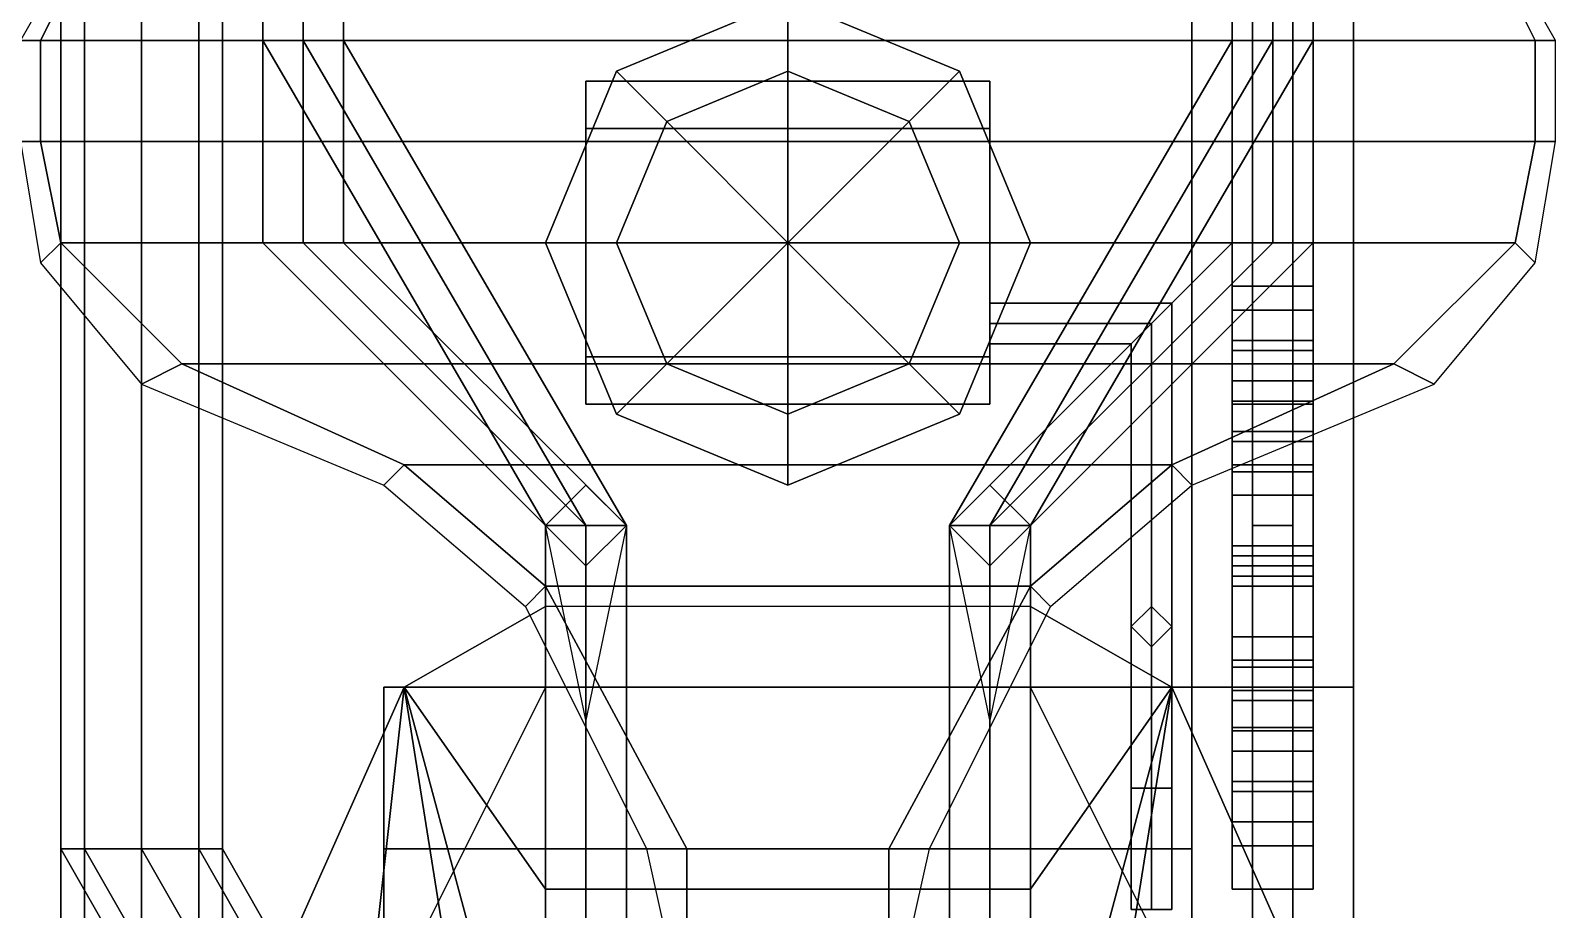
# Model space of a CAD drawing. Header units: millimetres. Extents: x -0.4 to 1.4, y -1.1 to 10.8.
# Drawn here: x -0.1875 to 0.19, y 0.125 to 0.3425 of the extents above; entities that cross this region are included whole.
import ezdxf

# ---------------------------------------------------------------- set-up
doc = ezdxf.new("R2010")
doc.units = ezdxf.units.MM
doc.layers.add('chain', color=3, linetype='Continuous')
doc.layers.add('wheels', color=2, linetype='Continuous')

msp = doc.modelspace()

# ---------------------------------------------------------------- linework, layer by layer
for points in [[(-0.17414, 1.01, 0.14414), (-0.18, 1.01, 0.13), (-0.18, 0.14, 0.13), (-0.17414, 0.14, 0.14414)], [(-0.18, 1.01, 0.13), (-0.17414, 1.01, 0.11586), (-0.17414, 0.14, 0.11586), (-0.18, 0.14, 0.13)], [(-0.16, 1.01, 0.15), (-0.17414, 1.01, 0.14414), (-0.17414, 0.14, 0.14414), (-0.16, 0.14, 0.15)], [(-0.17414, 1.01, 0.11586), (-0.16, 1.01, 0.11), (-0.16, 0.14, 0.11), (-0.17414, 0.14, 0.11586)], [(-0.14586, 1.01, 0.14414), (-0.16, 1.01, 0.15), (-0.16, 0.14, 0.15), (-0.14586, 0.14, 0.14414)], [(-0.16, 1.01, 0.11), (-0.14586, 1.01, 0.11586), (-0.14586, 0.14, 0.11586), (-0.16, 0.14, 0.11)], [(-0.14, 1.01, 0.13), (-0.14586, 1.01, 0.14414), (-0.14586, 0.14, 0.14414), (-0.14, 0.14, 0.13)], [(-0.14586, 1.01, 0.11586), (-0.14, 1.01, 0.13), (-0.14, 0.14, 0.13), (-0.14586, 0.14, 0.11586)], [(0.1, 0.69, 0.48), (0.1, 0.71, 0.44), (0.1, 0.27, 0.33), (0.1, 0.18, 0.35)], [(0.14, 0.18, 0.35), (0.14, 0.27, 0.33), (0.14, 0.71, 0.44), (0.14, 0.69, 0.48)], [(-0.12, 0.7, 0.36), (-0.13, 0.7, 0.35), (-0.13, 0.34, 0.55), (-0.12, 0.34, 0.56)], [(-0.13, 0.7, 0.35), (-0.12, 0.7, 0.34), (-0.12, 0.34, 0.54), (-0.13, 0.34, 0.55)], [(-0.11, 0.7, 0.35), (-0.12, 0.7, 0.36), (-0.12, 0.34, 0.56), (-0.11, 0.34, 0.55)], [(-0.12, 0.7, 0.34), (-0.11, 0.7, 0.35), (-0.11, 0.34, 0.55), (-0.12, 0.34, 0.54)], [(0.12, 0.7, 0.36), (0.11, 0.7, 0.35), (0.11, 0.34, 0.55), (0.12, 0.34, 0.56)], [(0.11, 0.7, 0.35), (0.12, 0.7, 0.34), (0.12, 0.34, 0.54), (0.11, 0.34, 0.55)], [(0.13, 0.7, 0.35), (0.12, 0.7, 0.36), (0.12, 0.34, 0.56), (0.13, 0.34, 0.55)], [(0.12, 0.7, 0.34), (0.13, 0.7, 0.35), (0.13, 0.34, 0.55), (0.12, 0.34, 0.54)], [(0.14, 0.18, 0.35), (0.14, 0.69, 0.48), (0.1, 0.69, 0.48), (0.1, 0.18, 0.35)], [(-0.13, 0.66, 0.3), (-0.12, 0.66, 0.29), (-0.12, 0.29, 0.13), (-0.13, 0.29, 0.14)], [(-0.12, 0.66, 0.31), (-0.13, 0.66, 0.3), (-0.13, 0.29, 0.14), (-0.12, 0.29, 0.15)], [(-0.12, 0.66, 0.29), (-0.11, 0.66, 0.3), (-0.11, 0.29, 0.14), (-0.12, 0.29, 0.13)], [(-0.11, 0.66, 0.3), (-0.12, 0.66, 0.31), (-0.12, 0.29, 0.15), (-0.11, 0.29, 0.14)], [(0.12, 0.66, 0.31), (0.11, 0.66, 0.3), (0.11, 0.29, 0.14), (0.12, 0.29, 0.15)], [(0.11, 0.66, 0.3), (0.12, 0.66, 0.29), (0.12, 0.29, 0.13), (0.11, 0.29, 0.14)], [(0.13, 0.66, 0.3), (0.12, 0.66, 0.31), (0.12, 0.29, 0.15), (0.13, 0.29, 0.14)], [(0.12, 0.66, 0.29), (0.13, 0.66, 0.3), (0.13, 0.29, 0.14), (0.12, 0.29, 0.13)], [(-0.19, 0.34, 0.745), (-0.185, 0.34, 0.765), (-0.17, 0.37, 0.78), (-0.17, 0.375, 0.745)], [(0.17, 0.375, 0.745), (0.17, 0.37, 0.78), (0.185, 0.34, 0.765), (0.19, 0.34, 0.745)], [(-0.17, 0.37, 0.78), (-0.185, 0.34, 0.765), (0.185, 0.34, 0.765), (0.17, 0.37, 0.78)], [(0, 0.33243, 0.41), (0, 0.35, 0.39), (-0.04243, 0.33243, 0.39), (-0.03, 0.32, 0.41)], [(0, 0.35, 0.14), (-0.04243, 0.33243, 0.14), (-0.04243, 0.33243, 0.39), (0, 0.35, 0.39)], [(0.03, 0.32, 0.41), (0.04243, 0.33243, 0.39), (0, 0.35, 0.39), (0, 0.33243, 0.41)], [(0.04243, 0.33243, 0.14), (0, 0.35, 0.14), (0, 0.35, 0.39), (0.04243, 0.33243, 0.39)], [(-0.19, 0.315, 0.735), (-0.185, 0.315, 0.76), (-0.185, 0.34, 0.765), (-0.19, 0.34, 0.745)], [(-0.185, 0.34, 0.765), (-0.185, 0.315, 0.76), (0.185, 0.315, 0.76), (0.185, 0.34, 0.765)], [(-0.13, 0.34, 0.55), (-0.12, 0.34, 0.54), (-0.05, 0.22, 0.6), (-0.06, 0.22, 0.61)], [(-0.12, 0.34, 0.56), (-0.13, 0.34, 0.55), (-0.06, 0.22, 0.61), (-0.05, 0.22, 0.62)], [(-0.12, 0.34, 0.54), (-0.11, 0.34, 0.55), (-0.04, 0.22, 0.61), (-0.05, 0.22, 0.6)], [(-0.11, 0.34, 0.55), (-0.12, 0.34, 0.56), (-0.05, 0.22, 0.62), (-0.04, 0.22, 0.61)], [(0.12, 0.34, 0.56), (0.11, 0.34, 0.55), (0.04, 0.22, 0.61), (0.05, 0.22, 0.62)], [(0.11, 0.34, 0.55), (0.12, 0.34, 0.54), (0.05, 0.22, 0.6), (0.04, 0.22, 0.61)], [(0.13, 0.34, 0.55), (0.12, 0.34, 0.56), (0.05, 0.22, 0.62), (0.06, 0.22, 0.61)], [(0.12, 0.34, 0.54), (0.13, 0.34, 0.55), (0.06, 0.22, 0.61), (0.05, 0.22, 0.6)], [(0.19, 0.34, 0.745), (0.185, 0.34, 0.765), (0.185, 0.315, 0.76), (0.19, 0.315, 0.735)], [(-0.03, 0.32, 0.41), (-0.04243, 0.33243, 0.39), (-0.06, 0.29, 0.39), (-0.04243, 0.29, 0.41)], [(-0.04243, 0.33243, 0.14), (-0.06, 0.29, 0.14), (-0.06, 0.29, 0.39), (-0.04243, 0.33243, 0.39)], [(0, 0.29, 0.42), (0, 0.33243, 0.41), (-0.03, 0.32, 0.41), (0, 0.29, 0.42)], [(0, 0.29, 0.42), (0.03, 0.32, 0.41), (0, 0.33243, 0.41), (0, 0.29, 0.42)], [(0.04243, 0.29, 0.41), (0.06, 0.29, 0.39), (0.04243, 0.33243, 0.39), (0.03, 0.32, 0.41)], [(0.06, 0.29, 0.14), (0.04243, 0.33243, 0.14), (0.04243, 0.33243, 0.39), (0.06, 0.29, 0.39)], [(0.05, 0.31828, 0.53328), (0.05, 0.33, 0.505), (-0.05, 0.33, 0.505), (-0.05, 0.31828, 0.53328)], [(0.05, 0.33, 0.505), (0.05, 0.31828, 0.47672), (-0.05, 0.31828, 0.47672), (-0.05, 0.33, 0.505)], [(-0.05, 0.31828, 0.47672), (-0.05, 0.29, 0.465), (-0.05, 0.26172, 0.47672), (-0.05, 0.33, 0.505)], [(-0.05, 0.33, 0.505), (-0.05, 0.26172, 0.47672), (-0.05, 0.25, 0.505), (-0.05, 0.31828, 0.53328)], [(0.05, 0.26172, 0.53328), (0.05, 0.33, 0.505), (0.05, 0.31828, 0.53328), (0.05, 0.29, 0.545)], [(0.05, 0.25, 0.505), (0.05, 0.31828, 0.47672), (0.05, 0.33, 0.505), (0.05, 0.26172, 0.53328)], [(0.05, 0.29, 0.545), (0.05, 0.31828, 0.53328), (-0.05, 0.31828, 0.53328), (-0.05, 0.29, 0.545)], [(0.05, 0.31828, 0.47672), (0.05, 0.29, 0.465), (-0.05, 0.29, 0.465), (-0.05, 0.31828, 0.47672)], [(-0.05, 0.31828, 0.53328), (-0.05, 0.25, 0.505), (-0.05, 0.26172, 0.53328), (-0.05, 0.29, 0.545)], [(0, 0.29, 0.42), (-0.03, 0.32, 0.41), (-0.04243, 0.29, 0.41), (0, 0.29, 0.42)], [(0, 0.29, 0.42), (0.04243, 0.29, 0.41), (0.03, 0.32, 0.41), (0, 0.29, 0.42)], [(0.05, 0.26172, 0.47672), (0.05, 0.29, 0.465), (0.05, 0.31828, 0.47672), (0.05, 0.25, 0.505)], [(-0.185, 0.285, 0.725), (-0.18, 0.29, 0.76), (-0.185, 0.315, 0.76), (-0.19, 0.315, 0.735)], [(-0.185, 0.315, 0.76), (-0.18, 0.29, 0.76), (0.18, 0.29, 0.76), (0.185, 0.315, 0.76)], [(0.19, 0.315, 0.735), (0.185, 0.315, 0.76), (0.18, 0.29, 0.76), (0.185, 0.285, 0.725)], [(-0.16, 0.255, 0.72), (-0.15, 0.26, 0.76), (-0.18, 0.29, 0.76), (-0.185, 0.285, 0.725)], [(-0.18, 0.29, 0.76), (-0.15, 0.26, 0.76), (0.15, 0.26, 0.76), (0.18, 0.29, 0.76)], [(-0.13, 0.29, 0.14), (-0.12, 0.29, 0.13), (-0.05, 0.22, 0.13), (-0.06, 0.22, 0.14)], [(-0.12, 0.29, 0.15), (-0.13, 0.29, 0.14), (-0.06, 0.22, 0.14), (-0.05, 0.22, 0.15)], [(-0.12, 0.29, 0.13), (-0.11, 0.29, 0.14), (-0.04, 0.22, 0.14), (-0.05, 0.22, 0.13)], [(-0.11, 0.29, 0.14), (-0.12, 0.29, 0.15), (-0.05, 0.22, 0.15), (-0.04, 0.22, 0.14)], [(-0.04243, 0.29, 0.41), (-0.06, 0.29, 0.39), (-0.04243, 0.24757, 0.39), (-0.03, 0.26, 0.41)], [(-0.06, 0.29, 0.14), (-0.04243, 0.24757, 0.14), (-0.04243, 0.24757, 0.39), (-0.06, 0.29, 0.39)], [(0.05, 0.26172, 0.53328), (0.05, 0.29, 0.545), (-0.05, 0.29, 0.545), (-0.05, 0.26172, 0.53328)], [(0.05, 0.29, 0.465), (0.05, 0.26172, 0.47672), (-0.05, 0.26172, 0.47672), (-0.05, 0.29, 0.465)], [(0, 0.29, 0.42), (-0.04243, 0.29, 0.41), (-0.03, 0.26, 0.41), (0, 0.29, 0.42)], [(0, 0.29, 0.42), (-0.03, 0.26, 0.41), (0, 0.24757, 0.41), (0, 0.29, 0.42)], [(0, 0.29, 0.42), (0, 0.24757, 0.41), (0.03, 0.26, 0.41), (0, 0.29, 0.42)], [(0, 0.29, 0.42), (0.03, 0.26, 0.41), (0.04243, 0.29, 0.41), (0, 0.29, 0.42)], [(0.03, 0.26, 0.41), (0.04243, 0.24757, 0.39), (0.06, 0.29, 0.39), (0.04243, 0.29, 0.41)], [(0.12, 0.29, 0.15), (0.11, 0.29, 0.14), (0.04, 0.22, 0.14), (0.05, 0.22, 0.15)], [(0.11, 0.29, 0.14), (0.12, 0.29, 0.13), (0.05, 0.22, 0.13), (0.04, 0.22, 0.14)], [(0.04243, 0.24757, 0.14), (0.06, 0.29, 0.14), (0.06, 0.29, 0.39), (0.04243, 0.24757, 0.39)], [(0.13, 0.29, 0.14), (0.12, 0.29, 0.15), (0.05, 0.22, 0.15), (0.06, 0.22, 0.14)], [(0.12, 0.29, 0.13), (0.13, 0.29, 0.14), (0.06, 0.22, 0.14), (0.05, 0.22, 0.13)], [(0.185, 0.285, 0.725), (0.18, 0.29, 0.76), (0.15, 0.26, 0.76), (0.16, 0.255, 0.72)], [(0.1, 0.28, 0.32), (0.1, 0.26, 0.31), (0.1, 0.24, 0.31), (0.1, 0.22, 0.32)], [(0.1, 0.27, 0.33), (0.1, 0.28, 0.32), (0.1, 0.22, 0.32), (0.1, 0.18, 0.35)], [(0.14, 0.22, 0.32), (0.14, 0.24, 0.31), (0.14, 0.26, 0.31), (0.14, 0.28, 0.32)], [(0.14, 0.18, 0.35), (0.14, 0.22, 0.32), (0.14, 0.28, 0.32), (0.14, 0.27, 0.33)], [(0.09, 0.27, 0.51), (0.095, 0.275, 0.505), (0.05, 0.275, 0.505), (0.05, 0.27, 0.51)], [(0.095, 0.275, 0.505), (0.09, 0.27, 0.5), (0.05, 0.27, 0.5), (0.05, 0.275, 0.505)], [(0.095, 0.275, 0.505), (0.09, 0.27, 0.51), (0.09, 0.235, 0.51), (0.095, 0.235, 0.505)], [(0.09, 0.27, 0.5), (0.095, 0.275, 0.505), (0.095, 0.235, 0.505), (0.09, 0.235, 0.5)], [(0.085, 0.265, 0.505), (0.09, 0.27, 0.51), (0.05, 0.27, 0.51), (0.05, 0.265, 0.505)], [(0.09, 0.27, 0.5), (0.085, 0.265, 0.505), (0.05, 0.265, 0.505), (0.05, 0.27, 0.5)], [(0.09, 0.27, 0.51), (0.085, 0.265, 0.505), (0.085, 0.235, 0.505), (0.09, 0.235, 0.51)], [(0.085, 0.265, 0.505), (0.09, 0.27, 0.5), (0.09, 0.235, 0.5), (0.085, 0.235, 0.505)], [(0.05, 0.25, 0.505), (0.05, 0.26172, 0.53328), (-0.05, 0.26172, 0.53328), (-0.05, 0.25, 0.505)], [(0.05, 0.26172, 0.47672), (0.05, 0.25, 0.505), (-0.05, 0.25, 0.505), (-0.05, 0.26172, 0.47672)], [(-0.1, 0.23, 0.725), (-0.095, 0.235, 0.76), (-0.15, 0.26, 0.76), (-0.16, 0.255, 0.72)], [(-0.15, 0.26, 0.76), (-0.095, 0.235, 0.76), (0.095, 0.235, 0.76), (0.15, 0.26, 0.76)], [(-0.03, 0.26, 0.41), (-0.04243, 0.24757, 0.39), (0, 0.23, 0.39), (0, 0.24757, 0.41)], [(0, 0.24757, 0.41), (0, 0.23, 0.39), (0.04243, 0.24757, 0.39), (0.03, 0.26, 0.41)], [(0.16, 0.255, 0.72), (0.15, 0.26, 0.76), (0.095, 0.235, 0.76), (0.1, 0.23, 0.725)], [(-0.04243, 0.24757, 0.14), (0, 0.23, 0.14), (0, 0.23, 0.39), (-0.04243, 0.24757, 0.39)], [(0, 0.23, 0.14), (0.04243, 0.24757, 0.14), (0.04243, 0.24757, 0.39), (0, 0.23, 0.39)], [(-0.065, 0.2, 0.735), (-0.06, 0.205, 0.765), (-0.095, 0.235, 0.76), (-0.1, 0.23, 0.725)], [(-0.095, 0.235, 0.76), (-0.06, 0.205, 0.765), (0.06, 0.205, 0.765), (0.095, 0.235, 0.76)], [(0.1, 0.23, 0.725), (0.095, 0.235, 0.76), (0.06, 0.205, 0.765), (0.065, 0.2, 0.735)], [(0.09, 0.235, 0.51), (0.085, 0.235, 0.505), (0.085, 0.195, 0.535), (0.09, 0.2, 0.535)], [(0.085, 0.235, 0.505), (0.09, 0.235, 0.5), (0.09, 0.19, 0.535), (0.085, 0.195, 0.535)], [(0.095, 0.235, 0.505), (0.09, 0.235, 0.51), (0.09, 0.2, 0.535), (0.095, 0.195, 0.535)], [(0.09, 0.235, 0.5), (0.095, 0.235, 0.505), (0.095, 0.195, 0.535), (0.09, 0.19, 0.535)], [(-0.05, 0.23, 0.15), (-0.06, 0.22, 0.14), (-0.06, 0.22, 0.61), (-0.05, 0.23, 0.6)], [(-0.04, 0.22, 0.14), (-0.05, 0.23, 0.15), (-0.05, 0.23, 0.6), (-0.04, 0.22, 0.61)], [(0.05, 0.23, 0.15), (0.04, 0.22, 0.14), (0.04, 0.22, 0.61), (0.05, 0.23, 0.6)], [(0.06, 0.22, 0.14), (0.05, 0.23, 0.15), (0.05, 0.23, 0.6), (0.06, 0.22, 0.61)], [(-0.06, 0.22, 0.14), (-0.05, 0.22, 0.13), (-0.05, -0.14, 0.13), (-0.06, -0.14, 0.14)], [(-0.05, 0.22, 0.15), (-0.06, 0.22, 0.14), (-0.06, -0.14, 0.14), (-0.05, -0.14, 0.15)], [(-0.05, 0.22, 0.62), (-0.06, 0.22, 0.61), (-0.06, -0.39059, 0.86363), (-0.05, -0.39524, 0.87556)], [(-0.06, 0.22, 0.61), (-0.05, 0.22, 0.6), (-0.05, -0.38593, 0.85169), (-0.06, -0.39059, 0.86363)], [(-0.05, 0.17185, 0.62), (-0.06, 0.22, 0.61), (-0.06, -0.36667, 0.61), (-0.05, -0.35892, 0.62)], [(-0.06, 0.22, 0.61), (-0.05, 0.22, 0.6), (-0.05, -0.35215, 0.6), (-0.06, -0.36667, 0.61)], [(-0.06, 0.22, 0.14), (-0.05, 0.21, 0.15), (-0.05, 0.21, 0.6), (-0.06, 0.22, 0.61)], [(-0.05, 0.22, 0.13), (-0.04, 0.22, 0.14), (-0.04, -0.14, 0.14), (-0.05, -0.14, 0.13)], [(-0.04, 0.22, 0.14), (-0.05, 0.22, 0.15), (-0.05, -0.14, 0.15), (-0.04, -0.14, 0.14)], [(-0.04, 0.22, 0.61), (-0.05, 0.22, 0.62), (-0.05, -0.39524, 0.87556), (-0.04, -0.39059, 0.86363)], [(-0.05, 0.22, 0.6), (-0.04, 0.22, 0.61), (-0.04, -0.39059, 0.86363), (-0.05, -0.38593, 0.85169)], [(-0.04, 0.22, 0.61), (-0.05, 0.17185, 0.62), (-0.05, -0.35892, 0.62), (-0.04, -0.36667, 0.61)], [(-0.05, 0.22, 0.6), (-0.04, 0.22, 0.61), (-0.04, -0.36667, 0.61), (-0.05, -0.35215, 0.6)], [(-0.05, 0.21, 0.15), (-0.04, 0.22, 0.14), (-0.04, 0.22, 0.61), (-0.05, 0.21, 0.6)], [(0.05, 0.22, 0.62), (0.04, 0.22, 0.61), (0.04, -0.39059, 0.86363), (0.05, -0.39524, 0.87556)], [(0.04, 0.22, 0.61), (0.05, 0.22, 0.6), (0.05, -0.38593, 0.85169), (0.04, -0.39059, 0.86363)], [(0.05, 0.17185, 0.62), (0.04, 0.22, 0.61), (0.04, -0.36667, 0.61), (0.05, -0.35892, 0.62)], [(0.04, 0.22, 0.61), (0.05, 0.22, 0.6), (0.05, -0.35215, 0.6), (0.04, -0.36667, 0.61)], [(0.05, 0.22, 0.15), (0.04, 0.22, 0.14), (0.04, -0.14, 0.14), (0.05, -0.14, 0.15)], [(0.04, 0.22, 0.14), (0.05, 0.22, 0.13), (0.05, -0.14, 0.13), (0.04, -0.14, 0.14)], [(0.04, 0.22, 0.14), (0.05, 0.21, 0.15), (0.05, 0.21, 0.6), (0.04, 0.22, 0.61)], [(0.06, 0.22, 0.61), (0.05, 0.22, 0.62), (0.05, -0.39524, 0.87556), (0.06, -0.39059, 0.86363)], [(0.05, 0.22, 0.6), (0.06, 0.22, 0.61), (0.06, -0.39059, 0.86363), (0.05, -0.38593, 0.85169)], [(0.06, 0.22, 0.61), (0.05, 0.17185, 0.62), (0.05, -0.35892, 0.62), (0.06, -0.36667, 0.61)], [(0.05, 0.22, 0.6), (0.06, 0.22, 0.61), (0.06, -0.36667, 0.61), (0.05, -0.35215, 0.6)], [(0.06, 0.22, 0.14), (0.05, 0.22, 0.15), (0.05, -0.14, 0.15), (0.06, -0.14, 0.14)], [(0.05, 0.22, 0.13), (0.06, 0.22, 0.14), (0.06, -0.14, 0.14), (0.05, -0.14, 0.13)], [(0.05, 0.21, 0.15), (0.06, 0.22, 0.14), (0.06, 0.22, 0.61), (0.05, 0.21, 0.6)], [(0.1, 0.18, 0.35), (0.1, 0.22, 0.32), (0.1, 0.18, 0.32), (0.1, 0.18, 0.35)], [(0.14, 0.18, 0.35), (0.14, 0.18, 0.32), (0.14, 0.22, 0.32), (0.14, 0.18, 0.35)], [(-0.035, 0.14, 0.74), (-0.025, 0.14, 0.765), (-0.06, 0.205, 0.765), (-0.065, 0.2, 0.735)], [(-0.06, 0.205, 0.765), (-0.025, 0.14, 0.765), (0.025, 0.14, 0.765), (0.06, 0.205, 0.765)], [(0.065, 0.2, 0.735), (0.06, 0.205, 0.765), (0.025, 0.14, 0.765), (0.035, 0.14, 0.74)], [(0.09, 0.2, 0.535), (0.085, 0.195, 0.535), (0.085, 0.155, 0.595), (0.09, 0.155, 0.6)], [(0.095, 0.195, 0.535), (0.09, 0.2, 0.535), (0.09, 0.155, 0.6), (0.095, 0.155, 0.595)], [(0.085, 0.195, 0.535), (0.09, 0.19, 0.535), (0.09, 0.155, 0.59), (0.085, 0.155, 0.595)], [(0.09, 0.19, 0.535), (0.095, 0.195, 0.535), (0.095, 0.155, 0.595), (0.09, 0.155, 0.59)], [(-0.1, 0.14, 0.31), (0.1, 0.14, 0.31), (0.1, 0.18, 0.25), (-0.1, 0.18, 0.25)], [(-0.1, 0.18, 0.25), (0.1, 0.18, 0.25), (0.1, 0.18, 0.2), (-0.1, 0.18, 0.2)], [(-0.1, 0.18, 0.2), (0.1, 0.18, 0.2), (0.1, 0.14, 0.14), (-0.1, 0.14, 0.14)], [(-0.1, 0.18, 0.25), (-0.1, -0.22, 0.18), (-0.1, 0.05, 0.31), (-0.1, 0.14, 0.31)], [(-0.1, 0.18, 0.2), (-0.1, 0.14, 0.14), (-0.1, 0.05, 0.14), (-0.1, 0.18, 0.25)], [(-0.1, 0.18, 0.25), (-0.1, 0.05, 0.14), (-0.1, -0.22, 0.18), (-0.1, 0.18, 0.25)], [(0.1, 0.05, 0.31), (0.1, -0.22, 0.18), (0.1, 0.18, 0.25), (0.1, 0.14, 0.31)], [(0.1, 0.05, 0.14), (0.1, 0.14, 0.14), (0.1, 0.18, 0.2), (0.1, 0.18, 0.25)], [(0.1, -0.22, 0.18), (0.1, 0.05, 0.14), (0.1, 0.18, 0.25)], [(0.14, 0.07, 0.3), (0.14, 0.18, 0.35), (0.1, 0.18, 0.35), (0.1, 0.07, 0.3)], [(0.1, 0.18, 0.35), (0.1, 0.18, 0.32), (0.1, 0.152, 0.292), (0.1, 0.14, 0.31)], [(0.1, 0.18, 0.35), (0.1, 0.18, 0.35), (0.1, 0.14, 0.31), (0.1, 0.092, 0.31)], [(0.14, 0.07, 0.3), (0.14, 0.15, 0.29), (0.14, 0.18, 0.32), (0.14, 0.18, 0.35)], [(0.14, 0.04, 0.28), (0.14, 0.03, 0.25), (0.14, 0.16, 0.24), (0.14, 0.15, 0.26)], [(0.14, 0.03, 0.25), (0.14, 0.03, 0.23), (0.14, 0.16, 0.23), (0.14, 0.16, 0.24)], [(0.14, 0.03, 0.23), (0.14, 0.04, 0.2), (0.14, 0.14, 0.19), (0.14, 0.16, 0.23)], [(0.09, 0.125, 0.59), (0.085, 0.125, 0.595), (0.085, 0.155, 0.595), (0.09, 0.155, 0.59)], [(0.085, 0.125, 0.595), (0.09, 0.125, 0.6), (0.09, 0.155, 0.6), (0.085, 0.155, 0.595)], [(0.095, 0.125, 0.595), (0.09, 0.125, 0.59), (0.09, 0.155, 0.59), (0.095, 0.155, 0.595)], [(0.09, 0.125, 0.6), (0.095, 0.125, 0.595), (0.095, 0.155, 0.595), (0.09, 0.155, 0.6)], [(0.14, 0.07, 0.3), (0.14, 0.04, 0.28), (0.14, 0.15, 0.26), (0.14, 0.15, 0.29)], [(-0.17414, 0.14, 0.14414), (-0.18, 0.14, 0.13), (-0.18, 0.05, 0.16), (-0.17414, 0.05707, 0.17225)], [(-0.18, 0.14, 0.13), (-0.17414, 0.14, 0.11586), (-0.17414, 0.04293, 0.14775), (-0.18, 0.05, 0.16)], [(-0.17414, 0.14, 0.14414), (-0.18, 0.14, 0.13), (-0.14, 0.07, 0.13), (-0.13414, 0.07, 0.14414)], [(-0.18, 0.14, 0.13), (-0.17414, 0.14, 0.11586), (-0.13414, 0.07, 0.11586), (-0.14, 0.07, 0.13)], [(-0.16, 0.14, 0.15), (-0.17414, 0.14, 0.14414), (-0.17414, 0.05707, 0.17225), (-0.16, 0.06, 0.17732)], [(-0.17414, 0.14, 0.11586), (-0.16, 0.14, 0.11), (-0.16, 0.04, 0.14268), (-0.17414, 0.04293, 0.14775)], [(-0.16, 0.14, 0.15), (-0.17414, 0.14, 0.14414), (-0.13414, 0.07, 0.14414), (-0.12, 0.07, 0.15)], [(-0.17414, 0.14, 0.11586), (-0.16, 0.14, 0.11), (-0.12, 0.07, 0.11), (-0.13414, 0.07, 0.11586)], [(-0.14586, 0.14, 0.14414), (-0.16, 0.14, 0.15), (-0.16, 0.06, 0.17732), (-0.14586, 0.05707, 0.17225)], [(-0.16, 0.14, 0.11), (-0.14586, 0.14, 0.11586), (-0.14586, 0.04293, 0.14775), (-0.16, 0.04, 0.14268)], [(-0.14586, 0.14, 0.14414), (-0.16, 0.14, 0.15), (-0.12, 0.07, 0.15), (-0.10586, 0.07, 0.14414)], [(-0.16, 0.14, 0.11), (-0.14586, 0.14, 0.11586), (-0.10586, 0.07, 0.11586), (-0.12, 0.07, 0.11)], [(-0.14, 0.14, 0.13), (-0.14586, 0.14, 0.14414), (-0.14586, 0.05707, 0.17225), (-0.14, 0.05, 0.16)], [(-0.14586, 0.14, 0.11586), (-0.14, 0.14, 0.13), (-0.14, 0.05, 0.16), (-0.14586, 0.04293, 0.14775)], [(-0.14, 0.14, 0.13), (-0.14586, 0.14, 0.14414), (-0.10586, 0.07, 0.14414), (-0.1, 0.07, 0.13)], [(-0.14586, 0.14, 0.11586), (-0.14, 0.14, 0.13), (-0.1, 0.07, 0.13), (-0.10586, 0.07, 0.11586)], [(-0.1, 0.05, 0.31), (0.1, 0.05, 0.31), (0.1, 0.14, 0.31), (-0.1, 0.14, 0.31)], [(-0.1, 0.14, 0.14), (0.1, 0.14, 0.14), (0.1, 0.05, 0.14), (-0.1, 0.05, 0.14)], [(-0.025, 0.095, 0.74), (-0.025, 0.095, 0.76), (-0.025, 0.14, 0.765), (-0.035, 0.14, 0.74)], [(-0.025, 0.14, 0.765), (-0.025, 0.095, 0.76), (0.025, 0.095, 0.76), (0.025, 0.14, 0.765)], [(0.035, 0.14, 0.74), (0.025, 0.14, 0.765), (0.025, 0.095, 0.76), (0.025, 0.095, 0.74)], [(0.14, 0.04, 0.2), (0.14, 0.07, 0.18), (0.14, 0.1, 0.18), (0.14, 0.14, 0.19)]]:
    msp.add_3dface(points)
at = {"layer": 'chain'}
for points in [[(0.125, 0.765, 0.225), (0.125, 0.22, 0.18), (0.115, 0.22, 0.18), (0.115, 0.765, 0.225)], [(0.125, 0.22, 0.19), (0.125, 0.765, 0.235), (0.115, 0.765, 0.235), (0.115, 0.22, 0.19)], [(0.115, 0.765, 0.225), (0.115, 0.22, 0.18), (0.115, 0.22, 0.19), (0.115, 0.765, 0.235)], [(0.125, 0.765, 0.235), (0.125, 0.22, 0.19), (0.125, 0.22, 0.18), (0.125, 0.765, 0.225)], [(0.125, 0.22, 0.18), (0.125, 0.08, 0.175), (0.115, 0.08, 0.175), (0.115, 0.22, 0.18)], [(0.125, 0.08, 0.185), (0.125, 0.22, 0.19), (0.115, 0.22, 0.19), (0.115, 0.08, 0.185)], [(0.115, 0.22, 0.18), (0.115, 0.08, 0.175), (0.115, 0.08, 0.185), (0.115, 0.22, 0.19)], [(0.125, 0.22, 0.19), (0.125, 0.08, 0.185), (0.125, 0.08, 0.175), (0.125, 0.22, 0.18)], [(-0.06, 0.13, 0.72), (-0.06, 0.13, 0.72), (-0.06, 0.2, 0.65), (-0.095, 0.18, 0.65)], [(-0.06, 0.2, 0.65), (-0.06, 0.2, 0.65), (-0.06, 0.18, 0.625), (-0.095, 0.18, 0.65)], [(0.06, 0.13, 0.72), (0.06, 0.2, 0.65), (-0.06, 0.2, 0.65), (-0.06, 0.13, 0.72)], [(-0.06, 0.18, 0.625), (-0.06, 0.2, 0.65), (-0.06, -0.295, 0.84)], [(0.06, 0.2, 0.65), (0.06, 0.2, 0.65), (0.06, 0.13, 0.72), (0.095, 0.18, 0.65)], [(0.06, 0.18, 0.625), (0.06, 0.18, 0.625), (0.06, 0.2, 0.65), (0.095, 0.18, 0.65)], [(0.06, -0.295, 0.84), (0.06, -0.295, 0.84), (0.06, 0.2, 0.65), (0.06, 0.18, 0.625)], [(-0.06, -0.04, 0.84), (-0.06, -0.04, 0.84), (-0.095, 0.18, 0.65), (-0.135, 0.09, 0.65)], [(-0.135, 0.09, 0.65), (-0.135, 0.09, 0.65), (-0.095, 0.18, 0.65), (-0.105, 0.09, 0.625)], [(-0.095, 0.18, 0.65), (-0.095, 0.18, 0.65), (-0.06, 0.18, 0.625), (-0.105, 0.09, 0.625)], [(-0.06, 0.05, 0.78), (-0.06, 0.05, 0.78), (-0.06, 0.13, 0.72), (-0.095, 0.18, 0.65)], [(-0.06, -0.04, 0.84), (-0.06, -0.04, 0.84), (-0.06, 0.05, 0.78), (-0.095, 0.18, 0.65)], [(-0.06, -0.325, 0.625), (-0.06, 0.18, 0.625), (-0.06, -0.39, 0.745), (-0.06, -0.355, 0.65)], [(-0.06, 0.18, 0.625), (-0.06, -0.295, 0.84), (-0.06, -0.37, 0.875), (-0.06, -0.39, 0.745)], [(0.06, 0.13, 0.72), (0.06, 0.13, 0.72), (0.06, 0.05, 0.78), (0.095, 0.18, 0.65)], [(0.06, 0.05, 0.78), (0.06, 0.05, 0.78), (0.06, -0.04, 0.84), (0.095, 0.18, 0.65)], [(0.06, -0.04, 0.84), (0.135, 0.09, 0.65), (0.095, 0.18, 0.65), (0.06, -0.04, 0.84)], [(0.105, 0.09, 0.625), (0.06, 0.18, 0.625), (0.095, 0.18, 0.65), (0.135, 0.09, 0.65)], [(0.06, -0.355, 0.65), (0.06, -0.39, 0.745), (0.06, 0.18, 0.625), (0.06, -0.325, 0.625)], [(0.06, -0.39, 0.745), (0.06, -0.37, 0.875), (0.06, -0.295, 0.84), (0.06, 0.18, 0.625)], [(0.06, 0.05, 0.78), (0.06, 0.13, 0.72), (-0.06, 0.13, 0.72), (-0.06, 0.05, 0.78)]]:
    msp.add_3dface(points, dxfattribs=at)
at = {"layer": 'wheels'}
for points in [[(0.13, 0.27928, 0.3), (0.13, 0.29, 0.26), (0.11, 0.29, 0.26), (0.11, 0.27928, 0.3)], [(0.13, 0.29, 0.26), (0.13, 0.27928, 0.22), (0.11, 0.27928, 0.22), (0.11, 0.29, 0.26)], [(0.11, 0.2733, 0.27634), (0.11, 0.29, 0.26), (0.11, 0.27928, 0.22), (0.11, 0.2658, 0.26335)], [(0.11, 0.27928, 0.3), (0.11, 0.29, 0.26), (0.11, 0.2733, 0.27634), (0.11, 0.2658, 0.28933)], [(0.13, 0.2658, 0.26335), (0.13, 0.27928, 0.22), (0.13, 0.29, 0.26), (0.13, 0.2733, 0.27634)], [(0.13, 0.2658, 0.28933), (0.13, 0.2733, 0.27634), (0.13, 0.29, 0.26), (0.13, 0.27928, 0.3)], [(0.13, 0.25, 0.32928), (0.13, 0.27928, 0.3), (0.11, 0.27928, 0.3), (0.11, 0.25, 0.32928)], [(0.13, 0.27928, 0.22), (0.13, 0.25, 0.19072), (0.11, 0.25, 0.19072), (0.11, 0.27928, 0.22)], [(0.11, 0.2275, 0.32299), (0.11, 0.25, 0.32928), (0.11, 0.27928, 0.3), (0.11, 0.235, 0.31)], [(0.11, 0.2508, 0.28933), (0.11, 0.235, 0.31), (0.11, 0.27928, 0.3), (0.11, 0.2658, 0.28933)], [(0.11, 0.2558, 0.23933), (0.11, 0.2658, 0.26335), (0.11, 0.27928, 0.22), (0.11, 0.2633, 0.22634)], [(0.11, 0.27928, 0.22), (0.11, 0.25, 0.19072), (0.11, 0.2558, 0.21335), (0.11, 0.2633, 0.22634)], [(0.13, 0.235, 0.31), (0.13, 0.27928, 0.3), (0.13, 0.25, 0.32928), (0.13, 0.2275, 0.32299)], [(0.13, 0.2658, 0.28933), (0.13, 0.27928, 0.3), (0.13, 0.235, 0.31), (0.13, 0.2508, 0.28933)], [(0.13, 0.2633, 0.22634), (0.13, 0.27928, 0.22), (0.13, 0.2658, 0.26335), (0.13, 0.2558, 0.23933)], [(0.13, 0.2633, 0.22634), (0.13, 0.2558, 0.21335), (0.13, 0.25, 0.19072), (0.13, 0.27928, 0.22)], [(0.13, 0.2733, 0.27634), (0.13, 0.2658, 0.28933), (0.11, 0.2658, 0.28933), (0.11, 0.2733, 0.27634)], [(0.13, 0.2658, 0.26335), (0.13, 0.2733, 0.27634), (0.11, 0.2733, 0.27634), (0.11, 0.2658, 0.26335)], [(0.13, 0.2658, 0.28933), (0.13, 0.2508, 0.28933), (0.11, 0.2508, 0.28933), (0.11, 0.2658, 0.28933)], [(0.13, 0.2508, 0.26335), (0.13, 0.2658, 0.26335), (0.11, 0.2658, 0.26335), (0.11, 0.2508, 0.26335)], [(0.11, 0.2508, 0.26335), (0.11, 0.2658, 0.26335), (0.11, 0.2558, 0.23933), (0.11, 0.2408, 0.23933)], [(0.13, 0.2408, 0.23933), (0.13, 0.2558, 0.23933), (0.13, 0.2658, 0.26335), (0.13, 0.2508, 0.26335)], [(0.13, 0.2633, 0.22634), (0.13, 0.2558, 0.23933), (0.11, 0.2558, 0.23933), (0.11, 0.2633, 0.22634)], [(0.13, 0.2558, 0.21335), (0.13, 0.2633, 0.22634), (0.11, 0.2633, 0.22634), (0.11, 0.2558, 0.21335)], [(0.13, 0.2408, 0.21335), (0.13, 0.2558, 0.21335), (0.11, 0.2558, 0.21335), (0.11, 0.2408, 0.21335)], [(0.13, 0.2558, 0.23933), (0.13, 0.2408, 0.23933), (0.11, 0.2408, 0.23933), (0.11, 0.2558, 0.23933)], [(0.11, 0.2558, 0.21335), (0.11, 0.25, 0.19072), (0.11, 0.21, 0.18), (0.11, 0.2408, 0.21335)], [(0.13, 0.2408, 0.21335), (0.13, 0.21, 0.18), (0.13, 0.25, 0.19072), (0.13, 0.2558, 0.21335)], [(0.13, 0.2433, 0.27634), (0.13, 0.2508, 0.26335), (0.11, 0.2508, 0.26335), (0.11, 0.2433, 0.27634)], [(0.13, 0.2508, 0.28933), (0.13, 0.2433, 0.27634), (0.11, 0.2433, 0.27634), (0.11, 0.2508, 0.28933)], [(0.11, 0.2275, 0.29701), (0.11, 0.235, 0.31), (0.11, 0.2508, 0.28933), (0.11, 0.2433, 0.27634)], [(0.11, 0.2125, 0.29701), (0.11, 0.2275, 0.29701), (0.11, 0.2433, 0.27634), (0.11, 0.2508, 0.26335)], [(0.11, 0.1867, 0.29366), (0.11, 0.2125, 0.29701), (0.11, 0.2508, 0.26335), (0.11, 0.2408, 0.23933)], [(0.13, 0.21, 0.34), (0.13, 0.25, 0.32928), (0.11, 0.25, 0.32928), (0.11, 0.21, 0.34)], [(0.13, 0.25, 0.19072), (0.13, 0.21, 0.18), (0.11, 0.21, 0.18), (0.11, 0.25, 0.19072)], [(0.11, 0.21, 0.34), (0.11, 0.25, 0.32928), (0.11, 0.2275, 0.32299), (0.11, 0.2125, 0.32299)], [(0.13, 0.2433, 0.27634), (0.13, 0.2508, 0.28933), (0.13, 0.235, 0.31), (0.13, 0.2275, 0.29701)], [(0.13, 0.2508, 0.26335), (0.13, 0.2433, 0.27634), (0.13, 0.2275, 0.29701), (0.13, 0.2125, 0.29701)], [(0.13, 0.2408, 0.23933), (0.13, 0.2508, 0.26335), (0.13, 0.2125, 0.29701), (0.13, 0.1867, 0.29366)], [(0.13, 0.2125, 0.32299), (0.13, 0.2275, 0.32299), (0.13, 0.25, 0.32928), (0.13, 0.21, 0.34)], [(0.13, 0.2333, 0.22634), (0.13, 0.2408, 0.21335), (0.11, 0.2408, 0.21335), (0.11, 0.2333, 0.22634)], [(0.13, 0.2408, 0.23933), (0.13, 0.2333, 0.22634), (0.11, 0.2333, 0.22634), (0.11, 0.2408, 0.23933)], [(0.11, 0.2333, 0.22634), (0.11, 0.2408, 0.21335), (0.11, 0.215, 0.21), (0.11, 0.2075, 0.22299)], [(0.11, 0.215, 0.21), (0.11, 0.2408, 0.21335), (0.11, 0.21, 0.18), (0.11, 0.2075, 0.19701)], [(0.11, 0.1792, 0.28067), (0.11, 0.1867, 0.29366), (0.11, 0.2408, 0.23933), (0.11, 0.2333, 0.22634)], [(0.13, 0.2075, 0.22299), (0.13, 0.215, 0.21), (0.13, 0.2408, 0.21335), (0.13, 0.2333, 0.22634)], [(0.13, 0.2075, 0.19701), (0.13, 0.21, 0.18), (0.13, 0.2408, 0.21335), (0.13, 0.215, 0.21)], [(0.13, 0.2333, 0.22634), (0.13, 0.2408, 0.23933), (0.13, 0.1867, 0.29366), (0.13, 0.1792, 0.28067)], [(0.13, 0.2275, 0.29701), (0.13, 0.235, 0.31), (0.11, 0.235, 0.31), (0.11, 0.2275, 0.29701)], [(0.13, 0.235, 0.31), (0.13, 0.2275, 0.32299), (0.11, 0.2275, 0.32299), (0.11, 0.235, 0.31)], [(0.11, 0.1692, 0.25665), (0.11, 0.1792, 0.28067), (0.11, 0.2333, 0.22634), (0.11, 0.2075, 0.22299)], [(0.13, 0.2075, 0.22299), (0.13, 0.2333, 0.22634), (0.13, 0.1792, 0.28067), (0.13, 0.1692, 0.25665)], [(0.13, 0.2125, 0.29701), (0.13, 0.2275, 0.29701), (0.11, 0.2275, 0.29701), (0.11, 0.2125, 0.29701)], [(0.13, 0.2275, 0.32299), (0.13, 0.2125, 0.32299), (0.11, 0.2125, 0.32299), (0.11, 0.2275, 0.32299)], [(0.13, 0.2075, 0.19701), (0.13, 0.215, 0.21), (0.11, 0.215, 0.21), (0.11, 0.2075, 0.19701)], [(0.13, 0.215, 0.21), (0.13, 0.2075, 0.22299), (0.11, 0.2075, 0.22299), (0.11, 0.215, 0.21)], [(0.13, 0.205, 0.31), (0.13, 0.2125, 0.29701), (0.11, 0.2125, 0.29701), (0.11, 0.205, 0.31)], [(0.13, 0.2125, 0.32299), (0.13, 0.205, 0.31), (0.11, 0.205, 0.31), (0.11, 0.2125, 0.32299)], [(0.11, 0.1867, 0.29366), (0.11, 0.1792, 0.30665), (0.11, 0.205, 0.31), (0.11, 0.2125, 0.29701)], [(0.11, 0.205, 0.31), (0.11, 0.1792, 0.30665), (0.11, 0.21, 0.34), (0.11, 0.2125, 0.32299)], [(0.13, 0.2125, 0.29701), (0.13, 0.205, 0.31), (0.13, 0.1792, 0.30665), (0.13, 0.1867, 0.29366)], [(0.13, 0.2125, 0.32299), (0.13, 0.21, 0.34), (0.13, 0.1792, 0.30665), (0.13, 0.205, 0.31)], [(0.13, 0.17, 0.32928), (0.13, 0.21, 0.34), (0.11, 0.21, 0.34), (0.11, 0.17, 0.32928)], [(0.13, 0.21, 0.18), (0.13, 0.17, 0.19072), (0.11, 0.17, 0.19072), (0.11, 0.21, 0.18)], [(0.11, 0.21, 0.18), (0.11, 0.17, 0.19072), (0.11, 0.1925, 0.19701), (0.11, 0.2075, 0.19701)], [(0.11, 0.1642, 0.30665), (0.11, 0.17, 0.32928), (0.11, 0.21, 0.34), (0.11, 0.1792, 0.30665)], [(0.13, 0.2075, 0.19701), (0.13, 0.1925, 0.19701), (0.13, 0.17, 0.19072), (0.13, 0.21, 0.18)], [(0.13, 0.1792, 0.30665), (0.13, 0.21, 0.34), (0.13, 0.17, 0.32928), (0.13, 0.1642, 0.30665)], [(0.13, 0.1925, 0.19701), (0.13, 0.2075, 0.19701), (0.11, 0.2075, 0.19701), (0.11, 0.1925, 0.19701)], [(0.13, 0.2075, 0.22299), (0.13, 0.1925, 0.22299), (0.11, 0.1925, 0.22299), (0.11, 0.2075, 0.22299)], [(0.11, 0.1767, 0.24366), (0.11, 0.1692, 0.25665), (0.11, 0.2075, 0.22299), (0.11, 0.1925, 0.22299)], [(0.13, 0.1925, 0.22299), (0.13, 0.2075, 0.22299), (0.13, 0.1692, 0.25665), (0.13, 0.1767, 0.24366)], [(0.13, 0.185, 0.21), (0.13, 0.1925, 0.19701), (0.11, 0.1925, 0.19701), (0.11, 0.185, 0.21)], [(0.13, 0.1925, 0.22299), (0.13, 0.185, 0.21), (0.11, 0.185, 0.21), (0.11, 0.1925, 0.22299)], [(0.11, 0.1925, 0.22299), (0.11, 0.185, 0.21), (0.11, 0.1692, 0.23067), (0.11, 0.1767, 0.24366)], [(0.11, 0.1925, 0.19701), (0.11, 0.17, 0.19072), (0.11, 0.14072, 0.22), (0.11, 0.185, 0.21)], [(0.13, 0.1767, 0.24366), (0.13, 0.1692, 0.23067), (0.13, 0.185, 0.21), (0.13, 0.1925, 0.22299)], [(0.13, 0.185, 0.21), (0.13, 0.14072, 0.22), (0.13, 0.17, 0.19072), (0.13, 0.1925, 0.19701)], [(0.13, 0.1867, 0.29366), (0.13, 0.1792, 0.30665), (0.11, 0.1792, 0.30665), (0.11, 0.1867, 0.29366)], [(0.13, 0.1792, 0.28067), (0.13, 0.1867, 0.29366), (0.11, 0.1867, 0.29366), (0.11, 0.1792, 0.28067)], [(0.11, 0.1692, 0.23067), (0.11, 0.185, 0.21), (0.11, 0.14072, 0.22), (0.11, 0.1542, 0.23067)], [(0.13, 0.1542, 0.23067), (0.13, 0.14072, 0.22), (0.13, 0.185, 0.21), (0.13, 0.1692, 0.23067)], [(0.13, 0.1792, 0.30665), (0.13, 0.1642, 0.30665), (0.11, 0.1642, 0.30665), (0.11, 0.1792, 0.30665)], [(0.13, 0.1642, 0.28067), (0.13, 0.1792, 0.28067), (0.11, 0.1792, 0.28067), (0.11, 0.1642, 0.28067)], [(0.11, 0.1692, 0.25665), (0.11, 0.1542, 0.25665), (0.11, 0.1642, 0.28067), (0.11, 0.1792, 0.28067)], [(0.13, 0.1792, 0.28067), (0.13, 0.1642, 0.28067), (0.13, 0.1542, 0.25665), (0.13, 0.1692, 0.25665)], [(0.13, 0.1767, 0.24366), (0.13, 0.1692, 0.25665), (0.11, 0.1692, 0.25665), (0.11, 0.1767, 0.24366)], [(0.13, 0.1692, 0.23067), (0.13, 0.1767, 0.24366), (0.11, 0.1767, 0.24366), (0.11, 0.1692, 0.23067)], [(0.13, 0.14072, 0.3), (0.13, 0.17, 0.32928), (0.11, 0.17, 0.32928), (0.11, 0.14072, 0.3)], [(0.13, 0.17, 0.19072), (0.13, 0.14072, 0.22), (0.11, 0.14072, 0.22), (0.11, 0.17, 0.19072)], [(0.11, 0.14072, 0.3), (0.11, 0.17, 0.32928), (0.11, 0.1642, 0.30665), (0.11, 0.1567, 0.29366)], [(0.13, 0.1567, 0.29366), (0.13, 0.1642, 0.30665), (0.13, 0.17, 0.32928), (0.13, 0.14072, 0.3)], [(0.13, 0.1542, 0.23067), (0.13, 0.1692, 0.23067), (0.11, 0.1692, 0.23067), (0.11, 0.1542, 0.23067)], [(0.13, 0.1692, 0.25665), (0.13, 0.1542, 0.25665), (0.11, 0.1542, 0.25665), (0.11, 0.1692, 0.25665)], [(0.13, 0.1567, 0.29366), (0.13, 0.1642, 0.28067), (0.11, 0.1642, 0.28067), (0.11, 0.1567, 0.29366)], [(0.13, 0.1642, 0.30665), (0.13, 0.1567, 0.29366), (0.11, 0.1567, 0.29366), (0.11, 0.1642, 0.30665)], [(0.11, 0.1642, 0.28067), (0.11, 0.1542, 0.25665), (0.11, 0.14072, 0.3), (0.11, 0.1567, 0.29366)], [(0.13, 0.1567, 0.29366), (0.13, 0.14072, 0.3), (0.13, 0.1542, 0.25665), (0.13, 0.1642, 0.28067)], [(0.13, 0.1467, 0.24366), (0.13, 0.1542, 0.23067), (0.11, 0.1542, 0.23067), (0.11, 0.1467, 0.24366)], [(0.13, 0.1542, 0.25665), (0.13, 0.1467, 0.24366), (0.11, 0.1467, 0.24366), (0.11, 0.1542, 0.25665)], [(0.11, 0.1467, 0.24366), (0.11, 0.13, 0.26), (0.11, 0.14072, 0.3), (0.11, 0.1542, 0.25665)], [(0.11, 0.14072, 0.22), (0.11, 0.13, 0.26), (0.11, 0.1467, 0.24366), (0.11, 0.1542, 0.23067)], [(0.13, 0.1542, 0.25665), (0.13, 0.14072, 0.3), (0.13, 0.13, 0.26), (0.13, 0.1467, 0.24366)], [(0.13, 0.1542, 0.23067), (0.13, 0.1467, 0.24366), (0.13, 0.13, 0.26), (0.13, 0.14072, 0.22)], [(0.13, 0.13, 0.26), (0.13, 0.14072, 0.3), (0.11, 0.14072, 0.3), (0.11, 0.13, 0.26)], [(0.13, 0.14072, 0.22), (0.13, 0.13, 0.26), (0.11, 0.13, 0.26), (0.11, 0.14072, 0.22)]]:
    msp.add_3dface(points, dxfattribs=at)

doc.saveas('drawing.dxf')
